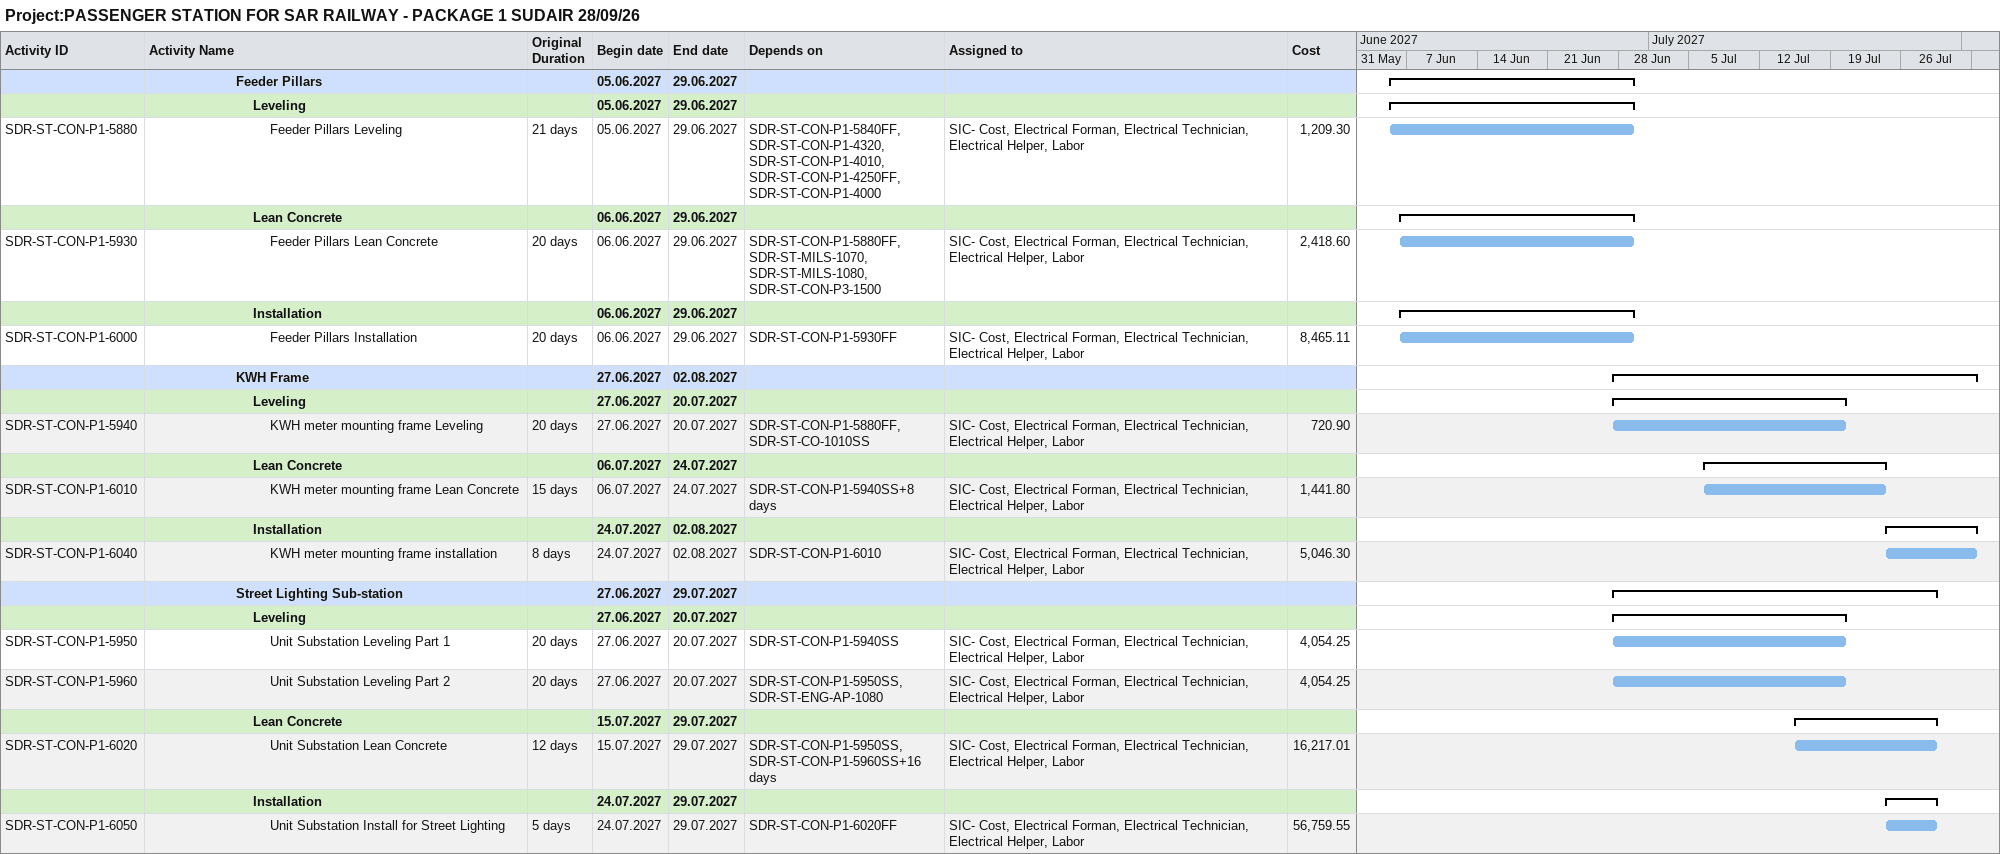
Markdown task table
Project:PASSENGER STATION FOR SAR RAILWAY - PACKAGE 1 SUDAIR 28/09/26

| ID | Level | Task | Original duration | Start | Finish | Predecessors | Resources | Cost |
|---|---|---|---|---|---|---|---|---|
|  | 6 | **Feeder Pillars** |  | 2027-06-05 | 2027-06-29 |  |  |  |
|  | 7 | **Leveling** |  | 2027-06-05 | 2027-06-29 |  |  |  |
| SDR-ST-CON-P1-5880 | 8 | Feeder Pillars Leveling | 21d | 2027-06-05 | 2027-06-29 | SDR-ST-CON-P1-5840FF, SDR-ST-CON-P1-4320, SDR-ST-CON-P1-4010, SDR-ST-CON-P1-4250FF, SDR-ST-CON-P1-4000 | SIC- Cost, Electrical Forman, Electrical Technician, Electrical Helper, Labor | 1209.30 |
|  | 7 | **Lean Concrete** |  | 2027-06-06 | 2027-06-29 |  |  |  |
| SDR-ST-CON-P1-5930 | 8 | Feeder Pillars Lean Concrete | 20d | 2027-06-06 | 2027-06-29 | SDR-ST-CON-P1-5880FF, SDR-ST-MILS-1070, SDR-ST-MILS-1080, SDR-ST-CON-P3-1500 | SIC- Cost, Electrical Forman, Electrical Technician, Electrical Helper, Labor | 2418.60 |
|  | 7 | **Installation** |  | 2027-06-06 | 2027-06-29 |  |  |  |
| SDR-ST-CON-P1-6000 | 8 | Feeder Pillars Installation | 20d | 2027-06-06 | 2027-06-29 | SDR-ST-CON-P1-5930FF | SIC- Cost, Electrical Forman, Electrical Technician, Electrical Helper, Labor | 8465.11 |
|  | 6 | **KWH Frame** |  | 2027-06-27 | 2027-08-02 |  |  |  |
|  | 7 | **Leveling** |  | 2027-06-27 | 2027-07-20 |  |  |  |
| SDR-ST-CON-P1-5940 | 8 | KWH meter mounting frame Leveling | 20d | 2027-06-27 | 2027-07-20 | SDR-ST-CON-P1-5880FF, SDR-ST-CO-1010SS | SIC- Cost, Electrical Forman, Electrical Technician, Electrical Helper, Labor | 720.90 |
|  | 7 | **Lean Concrete** |  | 2027-07-06 | 2027-07-24 |  |  |  |
| SDR-ST-CON-P1-6010 | 8 | KWH meter mounting frame Lean Concrete | 15d | 2027-07-06 | 2027-07-24 | SDR-ST-CON-P1-5940SS+8d | SIC- Cost, Electrical Forman, Electrical Technician, Electrical Helper, Labor | 1441.80 |
|  | 7 | **Installation** |  | 2027-07-24 | 2027-08-02 |  |  |  |
| SDR-ST-CON-P1-6040 | 8 | KWH meter mounting frame installation | 8d | 2027-07-24 | 2027-08-02 | SDR-ST-CON-P1-6010 | SIC- Cost, Electrical Forman, Electrical Technician, Electrical Helper, Labor | 5046.30 |
|  | 6 | **Street Lighting Sub-station** |  | 2027-06-27 | 2027-07-29 |  |  |  |
|  | 7 | **Leveling** |  | 2027-06-27 | 2027-07-20 |  |  |  |
| SDR-ST-CON-P1-5950 | 8 | Unit Substation Leveling Part 1 | 20d | 2027-06-27 | 2027-07-20 | SDR-ST-CON-P1-5940SS | SIC- Cost, Electrical Forman, Electrical Technician, Electrical Helper, Labor | 4054.25 |
| SDR-ST-CON-P1-5960 | 8 | Unit Substation Leveling Part 2 | 20d | 2027-06-27 | 2027-07-20 | SDR-ST-CON-P1-5950SS, SDR-ST-ENG-AP-1080 | SIC- Cost, Electrical Forman, Electrical Technician, Electrical Helper, Labor | 4054.25 |
|  | 7 | **Lean Concrete** |  | 2027-07-15 | 2027-07-29 |  |  |  |
| SDR-ST-CON-P1-6020 | 8 | Unit Substation Lean Concrete | 12d | 2027-07-15 | 2027-07-29 | SDR-ST-CON-P1-5950SS, SDR-ST-CON-P1-5960SS+16d | SIC- Cost, Electrical Forman, Electrical Technician, Electrical Helper, Labor | 16217.01 |
|  | 7 | **Installation** |  | 2027-07-24 | 2027-07-29 |  |  |  |
| SDR-ST-CON-P1-6050 | 8 | Unit Substation Install for Street Lighting | 5d | 2027-07-24 | 2027-07-29 | SDR-ST-CON-P1-6020FF | SIC- Cost, Electrical Forman, Electrical Technician, Electrical Helper, Labor | 56759.55 |
